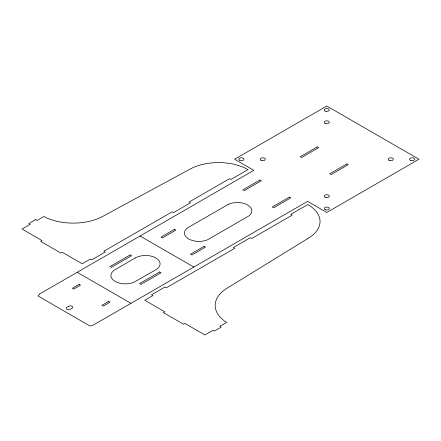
<?xml version="1.0" encoding="UTF-8"?>
<svg xmlns="http://www.w3.org/2000/svg" width="441" height="441" viewBox="0 0 441 441"><rect width="100%" height="100%" fill="white"/><g stroke="black" fill="none" stroke-linecap="round" stroke-linejoin="round"><path stroke-width="0.66" d="M140.056 236.007L193.82 267.048M77.197 272.301L130.96 303.342M39.646 293.976L37.937 295.95L89.997 326.004L93.409 325.017L307.581 201.372L326.781 212.457L418.95 159.24L326.781 106.027L234.612 159.24L253.818 170.331L39.646 293.976M135.365 257.93L114.263 270.168A14.481 8.362 0 0 0 114.792 281.187A14.481 8.362 0 0 0 133.788 282.323L155.844 269.76A14.481 8.362 0 0 0 155.844 257.93A14.481 8.362 0 0 0 135.365 257.93M307.84 238.52L227.931 287.697A43.538 25.137 0 0 0 224.177 320.772L226.657 322.404L219.827 326.346L221.195 327.134L214.37 331.075L213.003 330.287L204.889 334.973L184.922 323.44L183.555 324.229L163.363 312.57L164.73 311.781L144.758 300.255L152.873 295.569L151.506 294.781L165.072 286.953L166.433 287.741L234.711 248.322L233.344 247.533L250.411 237.682L251.778 238.471L292.14 215.164L290.773 214.376L307.84 204.525A41.641 24.04 0 0 1 307.84 238.52M228.234 204.381L187.59 227.854A14.481 8.362 0 0 0 188.539 238.868A14.481 8.362 0 0 0 207.573 239.766L249.06 215.792A14.481 8.362 0 0 0 247.313 204.811A14.481 8.362 0 0 0 228.234 204.381M35.622 219.64L28.797 223.587L30.159 224.375L22.05 229.055L42.022 240.588L40.655 241.376L60.847 253.029L62.214 252.241L82.18 263.773L90.295 259.088L91.656 259.876L105.223 252.048L103.856 251.26L172.128 211.84L173.495 212.628L190.562 202.777L189.2 201.989L229.563 178.682L230.924 179.47L247.991 169.62A41.641 24.04 0 0 0 189.101 169.62L103.927 215.754A43.538 25.137 0 0 1 46.641 217.92L43.813 216.487L36.989 220.428L35.622 219.64M79.154 284.373L72.324 288.315L73.691 289.103L80.521 285.162L79.154 284.373M130.156 254.926L109.963 266.585L111.33 267.373L131.523 255.714L130.156 254.926M174.537 229.303L160.971 237.137L162.332 237.925L175.898 230.092L174.537 229.303M259.876 180.033L242.809 189.889L244.171 190.677L261.243 180.821L259.876 180.033M317.305 146.881L300.238 156.731L301.6 157.52L318.672 147.669L317.305 146.881M68.658 306.297L66.955 307.283A2.414 1.395 0 0 0 66.955 309.251A2.414 1.395 0 0 0 70.367 309.251L72.076 308.27A2.414 1.395 0 0 0 72.076 306.297A2.414 1.395 0 0 0 68.658 306.297M108.679 301.423L101.854 305.365L103.222 306.153L110.046 302.212L108.679 301.423M159.686 271.976L139.494 283.635L140.861 284.423L161.048 272.764L159.686 271.976M204.062 246.354L190.495 254.187L191.863 254.975L205.429 247.142L204.062 246.354M289.401 197.083L272.334 206.939L273.701 207.728L290.768 197.871L289.401 197.083M346.83 163.925L329.763 173.782L331.13 174.57L348.197 164.714L346.83 163.925M325.138 197.309A2.536 1.461 0 0 0 329.273 196.46A2.536 1.461 0 0 0 325.932 194.817A2.536 1.461 0 0 0 325.138 197.309M325.392 209.74A2.536 1.461 0 0 0 329.311 208.593A2.536 1.461 0 0 0 325.64 207.209A2.536 1.461 0 0 0 325.392 209.74M389.105 160.337A2.536 1.461 0 0 0 393.273 159.532A2.536 1.461 0 0 0 389.982 157.856A2.536 1.461 0 0 0 389.105 160.337M410.632 160.425A2.536 1.461 0 0 0 414.645 159.394A2.536 1.461 0 0 0 411.089 157.906A2.536 1.461 0 0 0 410.632 160.425M239.65 160.276A2.536 1.461 0 0 0 243.89 159.62A2.536 1.461 0 0 0 240.786 157.828A2.536 1.461 0 0 0 239.65 160.276M260.984 160.276A2.536 1.461 0 0 0 265.223 159.62A2.536 1.461 0 0 0 262.119 157.828A2.536 1.461 0 0 0 260.984 160.276M325.386 123.513A2.536 1.461 0 0 0 329.311 122.377A2.536 1.461 0 0 0 325.645 120.983A2.536 1.461 0 0 0 325.386 123.513M325.122 111.077A2.536 1.461 0 0 0 329.273 110.25A2.536 1.461 0 0 0 325.954 108.591A2.536 1.461 0 0 0 325.122 111.077"/></g></svg>
